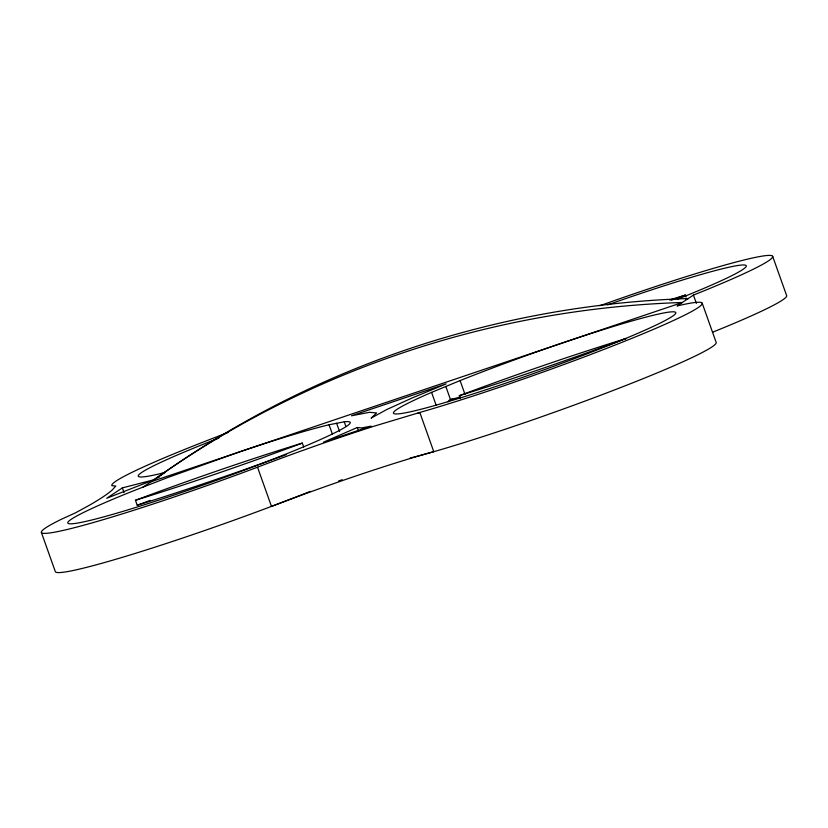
<?xml version="1.0" encoding="UTF-8"?>
<svg xmlns="http://www.w3.org/2000/svg" width="828" height="828" viewBox="0 0 828 828"><rect width="100%" height="100%" fill="white"/><g stroke="black" fill="none" stroke-linecap="round" stroke-linejoin="round"><path stroke-width="1.24" d="M122.347 487.899L106.74 498.259L154.091 479.733L122.347 487.899L124.034 492.65M142.975 487.123L165.3 472.281L159.431 473.844A149.909 9.677 -19.6 0 1 218.892 438.084M599.72 305.77A177.958 11.488 -19.6 0 1 765.548 255.655A177.958 11.488 -19.6 0 1 693.44 295.089L677.066 305.977A177.958 11.488 -19.6 0 1 640.82 334.678A177.958 11.488 -19.6 0 1 419.806 412.458L372.6 426.648A154.691 9.988 -19.6 0 0 315.406 445.94L300.626 451.198A154.691 9.988 -19.6 0 0 257.518 467.189A177.958 11.488 -19.6 0 1 79.271 526.422A177.958 11.488 -19.6 0 1 61.2 519.353L75.389 512.884L88.503 505.732A575.522 37.136 -19.6 0 0 112.287 489.928L115.806 486.026L111.863 485.674A177.958 11.488 -19.6 0 1 228.518 432.33M357.272 427.517L323.51 442.173L371.12 426.12L361.826 427.921L357.272 427.517L358.545 431.077M431.564 392.389L460.099 380.58A149.909 9.677 -19.6 0 1 674.83 311.97A149.909 9.677 -19.6 0 1 490.486 388.28A149.909 9.677 -19.6 0 1 431.564 392.389L436.077 405.068M338.662 480.975L342.223 479.722M159.525 476.928L157.082 477.746A1025.447 990.712 56.4 0 1 688.265 298.535L685.832 299.353M460.461 396.943L450.494 399.593L445.826 386.479M417.995 412.975L419.62 412.541M344.231 421.825A149.909 9.677 -19.6 0 1 261.503 463.649A149.909 9.677 -19.6 0 1 82.935 522.033A149.909 9.677 -19.6 0 1 134.529 490.393L168.136 477.373L241.227 451.301A149.909 9.677 -19.6 0 1 329.047 424.764L344.231 421.825L345.876 426.441M772.638 256.276L786.6 295.492A177.958 11.488 -19.6 0 1 712.453 332.276M702.175 303.12L716.137 342.326A177.958 11.488 -19.6 0 1 600.662 395.225A177.958 11.488 -19.6 0 1 410.181 458.039M693.44 295.089L696.4 303.41M669.51 299.984A216.305 13.962 -19.6 0 1 685.336 295.068L686.039 297.045M460.099 380.58L465.025 394.418M459.323 395.691A231.498 14.935 -19.6 0 0 626.175 338.507A216.305 13.962 -19.6 0 0 459.323 395.691L460.378 398.661M419.806 412.458L433.769 451.674A154.691 9.988 -19.6 0 0 271.481 506.405L257.518 467.189M336.634 423.294L339.573 431.533M329.047 424.764L332.328 433.996M286.353 454.582A231.498 14.935 -19.6 0 1 137.21 505.225L135.45 500.278A216.305 13.962 -19.6 0 1 302.313 443.094L303.721 447.048M41.4 532.507L55.362 571.724A177.958 11.488 -19.6 0 0 310.283 491.387M448.051 401.818A6.955 5.465 75.1 0 1 450.153 399.707L451.508 399.272A6.955 5.465 75.1 0 1 452.957 399.293M607.669 304.87A149.909 9.677 -19.6 0 1 741.577 265.043A149.909 9.677 -19.6 0 1 677.273 299.291M685.336 295.068A231.498 14.935 -19.6 0 1 671.187 300.295M302.313 443.094A231.498 14.935 -19.6 0 1 135.45 500.278M137.21 505.225A216.305 13.962 -19.6 0 1 150.158 500.412M371.296 417.995L376.616 412.934L369.526 412.303L351.496 415.791L446.157 383.881L412.292 397.895L386.759 409.539L371.296 417.995M682.313 302.489L151.131 481.71A1025.447 990.712 56.4 0 1 682.313 302.489"/></g></svg>
